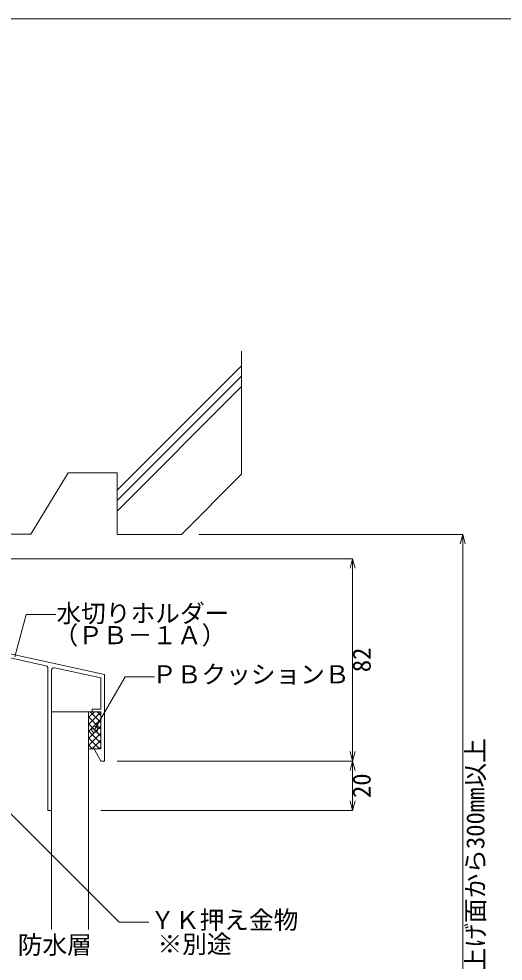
# Model space of a CAD drawing. Units: millimetres at full size, sheet at 1:5; details may follow other scales. Extents: x -675 to 675, y -471 to 460.
# Drawn here: x -437.8 to -241.6, y 78.1 to 460 of the extents above; entities that cross this region are included whole.
import ezdxf
from ezdxf.enums import TextEntityAlignment as Align

# ---------------------------------------------------------------- set-up
doc = ezdxf.new("R2010")
doc.units = ezdxf.units.MM
doc.header["$LTSCALE"] = 5
doc.header["$PDMODE"] = 32
doc.header["$PDSIZE"] = 2.5
doc.layers.add('1-0_芯・寸法線', color=7, linetype='Continuous', lineweight=18)
doc.layers.add('F-F', color=7, linetype='Continuous', lineweight=18)
doc.styles.add('ＭＳ ゴシック', font='')
doc.styles.get('ＭＳ ゴシック').set_extended_font_data('MS Gothic')

msp = doc.modelspace()

# ---------------------------------------------------------------- linework, layer by layer
at = {"layer": '1-0_芯・寸法線'}
for p, q in [((-347.585, 325.355), (-347.585, 275.422)), ((-398.026, 268.983), (-347.585, 319.423)), ((-398.026, 264.74), (-347.585, 315.18)), ((-398.026, 260.497), (-347.585, 310.938)), ((-432.987, 251.222), (-417.829, 276.036)), ((-417.829, 276.036), (-398.026, 276.036)), ((-398.026, 276.036), (-398.026, 251.036)), ((-371.971, 251.036), (-347.585, 275.422)), ((-473.023, 251.222), (-432.987, 251.222)), ((-398.026, 251.036), (-371.971, 251.036)), ((-258.023, 251.036), (-364.9, 251.036)), ((-258.023, 251.036), (-259.059, 247.173)), ((-258.023, 251.036), (-256.988, 247.173)), ((-258.023, -18.965), (-258.023, 251.036)), ((-302.585, 241.222), (-458.024, 241.222)), ((-302.585, 241.222), (-303.621, 237.359)), ((-302.585, 241.222), (-301.55, 237.359)), ((-302.585, 159.222), (-302.585, 241.222)), ((-439.404, 201.423), (-434.796, 218.62)), ((-434.796, 218.62), (-422.796, 218.62)), ((-426.808, 197.821), (-473.024, 208.015)), ((-471.024, 209.222), (-403.024, 194.222)), ((-426.024, 196.844), (-426.024, 139.222)), ((-424.524, 196.072), (-424.524, 139.222)), ((-423.308, 197.049), (-404.524, 192.905)), ((-407.024, 172.103), (-394.777, 193.315)), ((-404.524, 180.222), (-404.524, 192.905)), ((-394.777, 193.315), (-382.777, 193.315)), ((-408.024, 180.222), (-404.524, 180.222)), ((-408.024, 179.222), (-408.024, 180.222)), ((-409.524, 179.222), (-424.524, 179.222)), ((-409.524, 179.222), (-408.024, 179.222)), ((-409.524, 164.222), (-409.524, 179.222)), ((-409.524, 176.875), (-407.176, 179.222)), ((-409.524, 174.046), (-404.524, 179.046)), ((-409.524, 177.068), (-404.524, 172.068)), ((-409.524, 171.218), (-404.524, 176.218)), ((-408.85, 179.222), (-404.524, 174.896)), ((-408.024, 179.222), (-404.524, 179.222)), ((-406.021, 179.222), (-404.524, 177.725)), ((-404.524, 164.222), (-404.524, 179.222)), ((-409.524, 174.239), (-404.524, 169.239)), ((-409.524, 168.389), (-404.524, 173.389)), ((-409.524, 171.411), (-404.524, 166.411)), ((-409.524, 165.561), (-404.524, 170.561)), ((-409.524, 168.582), (-405.164, 164.222)), ((-409.524, 165.754), (-407.992, 164.222)), ((-407.224, 164.222), (-409.524, 164.222)), ((-409.524, 164.222), (-409.524, 90.983)), ((-408.034, 164.222), (-404.524, 167.732)), ((-407.224, 164.222), (-404.524, 164.222)), ((-404.524, 159.222), (-407.224, 164.222)), ((-405.205, 164.222), (-404.524, 164.904)), ((-302.585, 159.222), (-303.621, 163.086)), ((-302.585, 159.222), (-301.55, 163.086)), ((-461.724, 158.429), (-397.169, 93.873)), ((-302.585, 159.222), (-398.024, 159.222)), ((-302.585, 159.222), (-303.621, 155.359)), ((-302.585, 159.222), (-301.55, 155.359)), ((-302.585, 139.222), (-302.585, 159.222)), ((-302.585, 139.222), (-303.621, 143.086)), ((-302.585, 139.222), (-301.55, 143.086)), ((-426.024, 139.222), (-424.524, 139.222)), ((-424.524, 139.222), (-424.524, 90.983)), ((-302.585, 139.222), (-404.524, 139.222)), ((-397.169, 93.873), (-385.169, 93.873))]:
    msp.add_line(p, q, dxfattribs=at)
msp.add_lwpolyline([(-404.524, 159.222), (-403.024, 159.222), (-403.024, 194.222)], dxfattribs=at)
for centre, start, end in [((-427.024, 196.844), 0, 77.56044), ((-423.524, 196.072), 77.56044, 180)]:
    msp.add_arc(centre, 1, start, end, dxfattribs=at)
msp.add_point((-407.024, 172.103), dxfattribs=at)
at = {"layer": 'F-F'}
msp.add_lwpolyline([(-675, 460), (675, 460), (675, -440), (-675, -440)], dxfattribs=at)

# ---------------------------------------------------------------- texts
at = {"layer": '1-0_芯・寸法線', "style": 'ＭＳ ゴシック'}
for s, p in [('水切りホルダー', (-422.547, 213.222)), ('（ＰＢ－１Ａ）', (-423.741, 204.353)), ('ＰＢクッションＢ', (-383.83, 188.491)), ('ＹＫ押え金物', (-384.574, 88.941)), ('防水層', (-438.217, 78.854)), ('※別途', (-381.617, 79.162))]:
    msp.add_text(s, height=7.331, dxfattribs=at).set_placement(p, align=Align.BOTTOM_LEFT)
for s, p in [('82', (-293.085, 195.222)), ('仕上げ面から300mm以上', (-247.023, 63.536)), ('20', (-293.085, 144.222))]:
    msp.add_text(s, height=7.331, rotation=90, dxfattribs=at).set_placement(p, align=Align.BOTTOM_LEFT)

doc.saveas('drawing.dxf')
